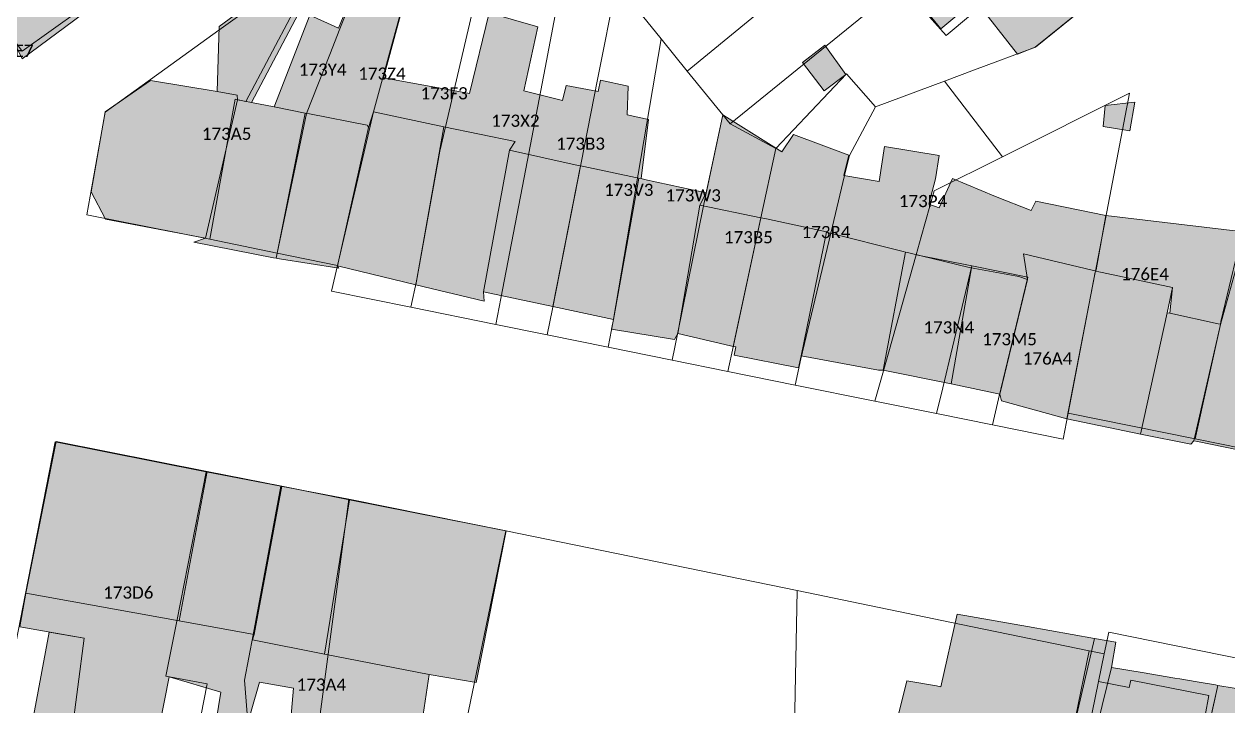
# Model space of a CAD drawing. Header units: metres. Extents: x 113120 to 240396, y 120329 to 242116.
# Drawn here: x 113510.6 to 113589.7, y 121704.6 to 121749.3 of the extents above; entities that cross this region are included whole.
import ezdxf

# ---------------------------------------------------------------- set-up
doc = ezdxf.new("R2010")
doc.units = ezdxf.units.M
doc.header["$LTSCALE"] = 3
for name, color, linetype, lineweight in [('Bpn_CaPa', 78, 'Continuous', 0), ('Bpn_ReBu', 4, 'Continuous', 0), ('Bpt_CaNu', 7, 'Continuous', 0), ('Hachure bâtiment', 11, 'Continuous', 0)]:
    doc.layers.add(name, color=color, linetype=linetype, lineweight=lineweight)
doc.styles.add('Legend', font='')
doc.styles.get('Legend').set_extended_font_data('Calibri')

msp = doc.modelspace()

# ---------------------------------------------------------------- hatches: boundary and pattern name
at = {"layer": 'Hachure bâtiment'}
h = msp.add_hatch(color=256, dxfattribs=at)
h.dxf.hatch_style = 1
h.paths.add_polyline_path([(113566.139, 121769.043), (113566.367, 121768.768), (113565.384, 121767.918), (113568.684, 121764.044), (113571.876, 121760.297), (113574.967, 121756.668), (113578.267, 121759.268), (113579.984, 121756.651), (113576.467, 121753.618), (113579.6, 121749.892), (113577.034, 121747.818), (113575.867, 121747.368), (113573.084, 121750.901), (113570.834, 121749.018), (113568.634, 121751.718), (113569.024, 121752.03), (113572.067, 121754.468), (113569.117, 121758.218), (113563.484, 121753.868), (113561.817, 121755.918), (113566.584, 121759.818), (113567.767, 121759.751), (113566.067, 121761.918), (113562.767, 121759.168), (113561.367, 121759.318), (113560.384, 121760.651), (113563.334, 121763.018), (113564.817, 121763.401), (113562.817, 121765.801), (113555.481, 121760.09), (113554.017, 121762.051), (113560.134, 121766.951), (113555.834, 121772.151), (113556.04, 121772.293), (113556.287, 121772.463), (113557.867, 121773.551), (113560.467, 121775.868)])
h = msp.add_hatch(color=256, dxfattribs=at)
h.dxf.hatch_style = 1
h.paths.add_polyline_path([(113509.684, 121764.168), (113507.834, 121762.801), (113505.526, 121765.843), (113507.584, 121767.184)], flags=16)
h.paths.add_polyline_path([(113504.039, 121763.433), (113506.218, 121760.009), (113515.035, 121750.423), (113510.481, 121747.061), (113509.037, 121750.063), (113505.496, 121754.24), (113503.679, 121756.562), (113501.648, 121759.307), (113500.252, 121761.151)])
h = msp.add_hatch(color=256, dxfattribs=at)
h.dxf.hatch_style = 1
h.paths.add_polyline_path([(113534.217, 121745.801), (113539.867, 121744.768), (113541.167, 121750.068), (113544.367, 121749.151), (113543.434, 121744.951), (113545.984, 121744.318), (113546.217, 121745.301), (113548.317, 121744.918), (113548.484, 121745.651), (113550.284, 121745.251), (113550.217, 121743.368), (113551.634, 121743.068), (113551.138, 121739.186), (113550.989, 121739.219), (113550.769, 121739.265), (113547.383, 121739.979), (113547.163, 121740.025), (113547.016, 121740.058), (113542.507, 121741.063), (113542.861, 121741.624), (113538.194, 121742.598), (113533.559, 121743.566), (113533.231, 121742.543), (113533.145, 121742.692), (113529.365, 121743.436), (113529.074, 121743.494), (113527.033, 121743.896), (113529.384, 121749.918), (113531.267, 121749.068), (113534.502, 121756.95), (113534.584, 121757.151), (113537.901, 121759.41)])
h = msp.add_hatch(color=256, dxfattribs=at)
h.dxf.hatch_style = 1
h.paths.add_polyline_path([(113530.067, 121752.751), (113525.54, 121744.191), (113524.63, 121744.37), (113524.613, 121744.678), (113523.301, 121744.906), (113523.417, 121749.168), (113529.517, 121753.668)])
h = msp.add_hatch(color=256, dxfattribs=at)
h.dxf.hatch_style = 1
h.paths.add_polyline_path([(113564.586, 121746.032), (113563.167, 121744.951), (113561.734, 121746.818), (113562.99, 121747.778), (113563.217, 121747.951)])
h = msp.add_hatch(color=256, dxfattribs=at)
h.dxf.hatch_style = 1
h.paths.add_polyline_path([(113523.301, 121744.906), (113524.613, 121744.678), (113524.63, 121744.37), (113522.522, 121735.281), (113515.962, 121736.53), (113515.01, 121738.331), (113515.948, 121743.564), (113518.92, 121745.629)])
h = msp.add_hatch(color=256, dxfattribs=at)
h.dxf.hatch_style = 1
h.paths.add_polyline_path([(113525.54, 121744.191), (113527.033, 121743.896), (113529.074, 121743.494), (113527.172, 121733.963), (113526.998, 121733.991), (113521.765, 121735.006), (113522.522, 121735.281), (113524.63, 121744.37)])
h = msp.add_hatch(color=256, dxfattribs=at)
h.dxf.hatch_style = 1
h.paths.add_polyline_path([(113583.234, 121742.318), (113581.5, 121742.618), (113581.617, 121744.001), (113583.567, 121744.218)])
h = msp.add_hatch(color=256, dxfattribs=at)
h.dxf.hatch_style = 1
h.paths.add_polyline_path([(113529.365, 121743.436), (113533.145, 121742.692), (113533.231, 121742.543), (113531.199, 121733.458), (113531.285, 121733.309), (113527.394, 121733.928), (113527.172, 121733.963), (113529.074, 121743.494)])
h = msp.add_hatch(color=256, dxfattribs=at)
h.dxf.hatch_style = 1
h.paths.add_polyline_path([(113538.194, 121742.598), (113536.349, 121732.223), (113531.199, 121733.458), (113533.231, 121742.543), (113533.559, 121743.566)])
h = msp.add_hatch(color=256, dxfattribs=at)
h.dxf.hatch_style = 1
h.paths.add_polyline_path([(113557.172, 121742.959), (113560.384, 121740.951), (113561.143, 121742.079), (113564.775, 121740.734), (113564.467, 121739.401), (113566.784, 121739.001), (113567.134, 121741.301), (113570.717, 121740.701), (113570.467, 121739.168), (113570.034, 121737.501), (113570.717, 121737.268), (113571.584, 121739.201), (113574.417, 121738.018), (113576.767, 121737.101), (113577.067, 121737.718), (113581.667, 121736.768), (113581.02, 121733.192), (113581.006, 121733.117), (113580.981, 121733.123), (113580.762, 121733.176), (113576.263, 121734.257), (113576.513, 121732.571), (113575.961, 121732.771), (113573.071, 121733.287), (113572.849, 121733.327), (113572.684, 121733.357), (113568.716, 121734.312), (113568.497, 121734.365), (113568.351, 121734.402), (113563.482, 121735.629), (113563.309, 121735.673), (113563.124, 121735.748), (113559.371, 121736.538), (113559, 121736.615), (113554.994, 121737.448), (113555.412, 121738.245), (113556.517, 121743.368)])
h = msp.add_hatch(color=256, dxfattribs=at)
h.dxf.hatch_style = 1
h.paths.add_polyline_path([(113542.861, 121741.624), (113542.507, 121741.063), (113540.796, 121731.765), (113540.831, 121731.149), (113536.349, 121732.223), (113538.194, 121742.598)])
h = msp.add_hatch(color=256, dxfattribs=at)
h.dxf.hatch_style = 1
h.paths.add_polyline_path([(113547.016, 121740.058), (113547.163, 121740.025), (113545.345, 121730.787), (113540.796, 121731.765), (113542.507, 121741.063)])
h = msp.add_hatch(color=256, dxfattribs=at)
h.dxf.hatch_style = 1
h.paths.add_polyline_path([(113547.383, 121739.979), (113550.769, 121739.265), (113550.989, 121739.219), (113549.32, 121729.933), (113545.345, 121730.787), (113547.163, 121740.025)])
h = msp.add_hatch(color=256, dxfattribs=at)
h.dxf.hatch_style = 1
h.paths.add_polyline_path([(113551.138, 121739.186), (113551.358, 121739.138), (113555.412, 121738.245), (113554.994, 121737.448), (113553.543, 121729.015), (113553.334, 121728.617), (113549.205, 121729.307), (113549.32, 121729.933), (113550.989, 121739.219)])
h = msp.add_hatch(color=256, dxfattribs=at)
h.dxf.hatch_style = 1
h.paths.add_polyline_path([(113559, 121736.615), (113557.186, 121728.174), (113557.008, 121728.215), (113553.543, 121729.015), (113554.994, 121737.448)])
h = msp.add_hatch(color=256, dxfattribs=at)
h.dxf.hatch_style = 1
h.paths.add_polyline_path([(113581.006, 121733.117), (113581.02, 121733.192), (113581.667, 121736.768), (113590.701, 121735.7), (113590.314, 121734.365), (113589.225, 121729.802), (113589.194, 121729.623), (113589.038, 121729.653), (113585.872, 121730.346), (113586.044, 121732.033), (113581.416, 121733.024), (113581.196, 121733.071)])
h = msp.add_hatch(color=256, dxfattribs=at)
h.dxf.hatch_style = 1
h.paths.add_polyline_path([(113559.371, 121736.538), (113563.124, 121735.748), (113563.309, 121735.673), (113561.66, 121727.546), (113561.473, 121726.763), (113557.254, 121727.604), (113557.353, 121728.135), (113557.186, 121728.174), (113559, 121736.615)])
h = msp.add_hatch(color=256, dxfattribs=at)
h.dxf.hatch_style = 1
h.paths.add_polyline_path([(113563.482, 121735.629), (113568.351, 121734.402), (113568.497, 121734.365), (113567.043, 121726.617), (113566.735, 121726.6), (113561.66, 121727.546), (113563.309, 121735.673)])
h = msp.add_hatch(color=256, dxfattribs=at)
h.dxf.hatch_style = 1
h.paths.add_polyline_path([(113568.716, 121734.312), (113572.684, 121733.357), (113572.849, 121733.327), (113571.497, 121725.712), (113567.043, 121726.617), (113568.497, 121734.365)])
h = msp.add_hatch(color=256, dxfattribs=at)
h.dxf.hatch_style = 1
h.paths.add_polyline_path([(113593.118, 121733.486), (113594.903, 121732.927), (113595.112, 121732.861), (113594.338, 121728.645), (113594.284, 121728.407), (113592.527, 121720.887), (113590.359, 121721.379), (113587.681, 121721.923), (113587.443, 121721.972), (113589.145, 121729.403), (113589.194, 121729.623), (113589.225, 121729.802), (113590.314, 121734.365)])
h = msp.add_hatch(color=256, dxfattribs=at)
h.dxf.hatch_style = 1
h.paths.add_polyline_path([(113580.762, 121733.176), (113580.981, 121733.123), (113580.941, 121732.914), (113579.111, 121723.404), (113574.805, 121724.587), (113574.702, 121725.045), (113576.513, 121732.571), (113576.263, 121734.257)])
h = msp.add_hatch(color=256, dxfattribs=at)
h.dxf.hatch_style = 1
h.paths.add_polyline_path([(113573.071, 121733.287), (113575.961, 121732.771), (113576.513, 121732.571), (113574.702, 121725.045), (113571.497, 121725.712), (113572.849, 121733.327)])
h = msp.add_hatch(color=256, dxfattribs=at)
h.dxf.hatch_style = 1
h.paths.add_polyline_path([(113581.006, 121733.117), (113581.196, 121733.071), (113581.416, 121733.024), (113586.044, 121732.033), (113585.699, 121730.379), (113583.95, 121722.416), (113579.111, 121723.404), (113580.941, 121732.914), (113580.981, 121733.123)])
h = msp.add_hatch(color=256, dxfattribs=at)
h.dxf.hatch_style = 1
h.paths.add_polyline_path([(113585.872, 121730.346), (113589.038, 121729.653), (113589.194, 121729.623), (113589.145, 121729.403), (113587.443, 121721.972), (113587.248, 121721.743), (113583.95, 121722.416), (113585.699, 121730.379)])
h = msp.add_hatch(color=256, dxfattribs=at)
h.dxf.hatch_style = 1
h.paths.add_polyline_path([(113522.635, 121719.955), (113520.807, 121710.141), (113510.734, 121711.968), (113512.717, 121721.918)])
h = msp.add_hatch(color=256, dxfattribs=at)
h.dxf.hatch_style = 1
h.paths.add_polyline_path([(113527.543, 121718.983), (113525.717, 121709.251), (113520.807, 121710.141), (113522.635, 121719.955)])
h = msp.add_hatch(color=256, dxfattribs=at)
h.dxf.hatch_style = 1
h.paths.add_polyline_path([(113531.996, 121718.101), (113530.346, 121707.971), (113525.617, 121708.901), (113525.717, 121709.251), (113527.543, 121718.983)])
h = msp.add_hatch(color=256, dxfattribs=at)
h.dxf.hatch_style = 1
h.paths.add_polyline_path([(113542.267, 121716.068), (113540.298, 121706.09), (113537.218, 121706.621), (113530.346, 121707.971), (113531.996, 121718.101)])
h = msp.add_hatch(color=256, dxfattribs=at)
h.dxf.hatch_style = 1
h.paths.add_polyline_path([(113513.717, 121702.618), (113511.049, 121702.939), (113512.267, 121709.416), (113514.567, 121709.018)], flags=16)
h.paths.add_polyline_path([(113520.807, 121710.141), (113525.717, 121709.251), (113525.617, 121708.901), (113530.346, 121707.971), (113537.218, 121706.621), (113536.684, 121703.118), (113530.484, 121704.001), (113529.824, 121699.564), (113527.784, 121699.668), (113528.317, 121705.718), (113526.084, 121706.118), (113524.984, 121702.318), (113523.067, 121702.651), (113523.534, 121705.468), (113520.134, 121706.468), (113518.234, 121696.818), (113514.217, 121697.601), (113514.1, 121696.179), (113508.412, 121697.296), (113509.567, 121703.118), (113513.717, 121702.618), (113514.567, 121709.018), (113510.334, 121709.751), (113510.734, 121711.968)])
h = msp.add_hatch(color=256, dxfattribs=at)
h.dxf.hatch_style = 1
h.paths.add_polyline_path([(113577.58, 121690.68), (113577.346, 121689.251), (113572.551, 121689.877), (113572.83, 121691.277), (113568.432, 121691.83), (113569.817, 121701.065), (113569.766, 121701.075), (113569.185, 121701.191), (113567.428, 121701.54), (113568.598, 121706.205), (113570.538, 121705.875), (113570.832, 121705.825), (113571.901, 121710.593), (113576.519, 121709.773), (113580.917, 121708.991), (113579.828, 121704.291), (113578.804, 121699.869), (113578.727, 121699.291), (113577.624, 121690.952)])
h = msp.add_hatch(color=256, dxfattribs=at)
h.dxf.hatch_style = 1
h.paths.add_polyline_path([(113582.319, 121708.742), (113582.032, 121707.09), (113580.221, 121699.685), (113578.811, 121699.868), (113578.804, 121699.869), (113580.917, 121708.991)])
h = msp.add_hatch(color=256, dxfattribs=at)
h.dxf.hatch_style = 1
h.paths.add_polyline_path([(113584.744, 121688.284), (113577.66, 121689.21), (113577.346, 121689.251), (113577.624, 121690.952), (113578.804, 121699.869), (113580.221, 121699.685), (113582.032, 121707.09), (113584.061, 121706.748), (113586.189, 121706.389), (113586.536, 121706.331), (113587.66, 121706.141), (113588.878, 121705.936), (113589.017, 121705.912), (113587.433, 121698.744), (113587.304, 121698.161)])
h = msp.add_hatch(color=256, dxfattribs=at)
h.dxf.hatch_style = 1
h.paths.add_polyline_path([(113594.264, 121705.028), (113599.514, 121704.142), (113599.031, 121701.082), (113597.89, 121696.07), (113597.2, 121690.064), (113596.316, 121683.109), (113595.721, 121678.434), (113595.193, 121674.28), (113594.711, 121670.489), (113594.252, 121666.875), (113586.516, 121669.183), (113589.887, 121684.78), (113584.321, 121686.226), (113584.744, 121688.284), (113585.602, 121691.595), (113587.304, 121698.161), (113589.017, 121705.912), (113590.091, 121705.731)])

# ---------------------------------------------------------------- linework, layer by layer
at = {"layer": 'Bpn_CaPa'}
for points in [[(113510.491, 121747.55), (113508.69, 121749.949), (113505.365, 121754.381), (113504.866, 121755.045), (113503.564, 121756.78), (113501.411, 121759.65), (113497.882, 121764.353), (113496.862, 121765.711), (113495.879, 121767.021), (113493.529, 121770.154), (113491.468, 121772.9), (113495.118, 121775.65), (113496.668, 121773.417), (113498.347, 121771.211), (113499.474, 121769.73), (113503.562, 121764.358), (113505.627, 121761.644), (113506.413, 121760.611), (113514.287, 121750.264), (113510.491, 121747.55)], [(113578.882, 121766.55), (113565.339, 121755.427), (113554.17, 121746.254), (113552.453, 121748.366), (113551.229, 121749.872), (113562.461, 121758.926), (113566.101, 121761.86), (113576.106, 121769.925), (113578.882, 121766.55)], [(113581.837, 121762.956), (113568.227, 121751.915), (113556.983, 121742.794), (113556.518, 121743.367), (113554.17, 121746.254), (113565.339, 121755.427), (113578.882, 121766.55), (113581.837, 121762.956)], [(113581.837, 121762.956), (113584.486, 121759.731), (113571.179, 121748.595), (113568.227, 121751.915), (113581.837, 121762.956)], [(113537.886, 121759.351), (113541.435, 121761.917), (113542.495, 121760.614), (113537.91, 121740.999), (113536.389, 121732.445), (113536.018, 121730.737), (113530.81, 121731.788), (113531.208, 121733.492), (113533.193, 121741.98), (113533.56, 121743.565), (113534.819, 121748.159), (113535.691, 121751.343), (113537.886, 121759.351)], [(113542.495, 121760.614), (113546.578, 121755.588), (113544.833, 121746.464), (113543.562, 121739.824), (113541.935, 121731.324), (113541.606, 121729.606), (113536.018, 121730.737), (113536.389, 121732.445), (113537.91, 121740.999), (113542.495, 121760.614)], [(113559.98, 121741.17), (113556.983, 121742.794), (113568.227, 121751.915), (113571.179, 121748.595), (113584.486, 121759.731), (113587.377, 121756.188), (113577.035, 121747.817), (113573.03, 121746.323), (113571.077, 121745.595), (113566.535, 121743.9), (113564.635, 121746.067), (113559.98, 121741.17)], [(113537.886, 121759.351), (113535.691, 121751.343), (113534.819, 121748.159), (113533.56, 121743.565), (113533.193, 121741.98), (113531.208, 121733.492), (113527.242, 121734.294), (113529.164, 121743.476), (113529.533, 121744.406), (113530.694, 121747.337), (113531.362, 121749.025), (113532.588, 121752.119), (113534.488, 121756.914), (113537.886, 121759.351)], [(113522.823, 121735.217), (113524.468, 121744.401), (113525.18, 121744.261), (113529.842, 121753.076), (113529.615, 121753.405), (113534.488, 121756.914), (113532.588, 121752.119), (113531.362, 121749.025), (113530.694, 121747.337), (113529.533, 121744.406), (113529.164, 121743.476), (113527.242, 121734.294), (113522.823, 121735.217)], [(113574.885, 121740.626), (113571.077, 121745.595), (113573.03, 121746.323), (113577.035, 121747.817), (113587.377, 121756.188), (113594.262, 121747.845), (113592.59, 121741.821), (113589.204, 121729.616), (113587.531, 121722.109), (113579.187, 121723.795), (113580.966, 121733.056), (113580.977, 121733.117), (113583.22, 121744.793), (113574.885, 121740.626)], [(113549.516, 121751.978), (113548.28, 121745.696), (113546.984, 121739.113), (113545.317, 121730.641), (113544.979, 121728.924), (113541.606, 121729.606), (113541.935, 121731.324), (113543.562, 121739.824), (113544.833, 121746.464), (113546.578, 121755.588), (113547.912, 121753.924), (113549.516, 121751.978)], [(113529.615, 121753.405), (113529.842, 121753.076), (113525.18, 121744.261), (113524.468, 121744.401), (113522.823, 121735.217), (113514.74, 121736.821), (113515.949, 121743.563), (113519.852, 121746.374), (113523.411, 121748.938), (113529.615, 121753.405)], [(113548.97, 121728.117), (113544.979, 121728.924), (113545.317, 121730.641), (113546.984, 121739.113), (113548.28, 121745.696), (113549.516, 121751.978), (113551.229, 121749.872), (113552.453, 121748.366), (113550.747, 121738.33), (113549.303, 121729.835), (113548.97, 121728.117)], [(113548.97, 121728.117), (113549.303, 121729.835), (113550.747, 121738.33), (113552.453, 121748.366), (113554.17, 121746.254), (113556.518, 121743.367), (113555.245, 121737.396), (113553.538, 121728.979), (113553.19, 121727.265), (113548.97, 121728.117)], [(113597.677, 121743.693), (113595.41, 121732.767), (113593.661, 121724.338), (113591.407, 121724.794), (113590.668, 121721.475), (113587.531, 121722.109), (113589.204, 121729.616), (113592.59, 121741.821), (113594.262, 121747.845), (113597.677, 121743.693)], [(113559.98, 121741.17), (113564.635, 121746.067), (113566.535, 121743.9), (113564.818, 121740.717), (113564.501, 121739.394), (113563.594, 121735.601), (113561.627, 121727.344), (113561.255, 121725.634), (113556.833, 121726.528), (113557.201, 121728.239), (113559.001, 121736.615), (113559.98, 121741.17)], [(113574.885, 121740.626), (113570.389, 121738.378), (113569.54, 121735.365), (113569.21, 121734.192), (113566.977, 121726.263), (113566.502, 121724.574), (113561.255, 121725.634), (113561.627, 121727.344), (113563.594, 121735.601), (113564.501, 121739.394), (113564.818, 121740.717), (113566.535, 121743.9), (113571.077, 121745.595), (113574.885, 121740.626)], [(113574.885, 121740.626), (113583.22, 121744.793), (113580.977, 121733.117), (113580.966, 121733.056), (113579.187, 121723.795), (113578.857, 121722.077), (113574.214, 121723.015), (113574.624, 121724.718), (113576.547, 121732.71), (113572.872, 121733.452), (113569.21, 121734.192), (113569.54, 121735.365), (113570.389, 121738.378), (113574.885, 121740.626)], [(113559.98, 121741.17), (113559.001, 121736.615), (113557.201, 121728.239), (113556.833, 121726.528), (113553.19, 121727.265), (113553.538, 121728.979), (113555.245, 121737.396), (113556.518, 121743.367), (113556.983, 121742.794), (113559.98, 121741.17)], [(113566.502, 121724.574), (113566.977, 121726.263), (113569.21, 121734.192), (113572.872, 121733.452), (113570.949, 121725.46), (113570.539, 121723.758), (113566.502, 121724.574)], [(113572.872, 121733.452), (113576.547, 121732.71), (113574.624, 121724.718), (113574.214, 121723.015), (113570.539, 121723.758), (113570.949, 121725.46), (113572.872, 121733.452)], [(113518.92, 121701.358), (113515.968, 121701.893), (113508.982, 121703.16), (113510.702, 121711.941), (113512.651, 121721.897), (113522.569, 121719.934), (113520.645, 121710.138), (113519.931, 121706.505), (113522.637, 121706.014), (113521.626, 121700.867), (113518.92, 121701.358)], [(113517.755, 121695.428), (113518.92, 121701.358), (113521.626, 121700.867), (113522.637, 121706.014), (113519.931, 121706.505), (113520.645, 121710.138), (113522.569, 121719.934), (113527.482, 121718.991), (113525.651, 121709.23), (113525.094, 121706.263), (113527.068, 121681.397), (113521.337, 121690.43), (113519.801, 121692.88), (113517.356, 121693.395), (113517.755, 121695.428)], [(113531.94, 121718.135), (113530.068, 121704.03), (113529.846, 121702.351), (113527.068, 121681.397), (113525.094, 121706.263), (113525.651, 121709.23), (113527.482, 121718.991), (113531.94, 121718.135)], [(113531.94, 121718.135), (113542.266, 121716.067), (113540.176, 121706.008), (113534.824, 121680.262), (113527.068, 121681.397), (113529.846, 121702.351), (113530.068, 121704.03), (113531.94, 121718.135)], [(113577.553, 121654.933), (113576.342, 121654.225), (113576.156, 121654.527), (113540.034, 121669.277), (113535.92, 121666.578), (113532.973, 121672.157), (113534.824, 121680.262), (113540.176, 121706.008), (113542.266, 121716.067), (113561.391, 121712.132), (113560.949, 121689.611), (113567.352, 121688.225), (113566.928, 121685.387), (113576.135, 121683.587), (113577.068, 121688.28), (113577.28, 121689.338), (113581.511, 121688.484), (113584.751, 121687.83), (113584.109, 121684.698), (113578.6, 121656.867), (113579.567, 121656.6), (113577.553, 121654.933)], [(113579.267, 121699.316), (113577.28, 121689.338), (113577.068, 121688.28), (113576.135, 121683.587), (113566.928, 121685.387), (113567.352, 121688.225), (113560.949, 121689.611), (113561.391, 121712.132), (113572.169, 121709.914), (113580.581, 121708.183), (113578.777, 121699.417), (113579.267, 121699.316)], [(113599.77, 121705.762), (113599.54, 121704.282), (113598.628, 121698.411), (113598.018, 121694.485), (113596.222, 121682.924), (113595.384, 121675.33), (113594.494, 121667.264), (113586.642, 121669.091), (113589.332, 121683.453), (113584.109, 121684.698), (113584.751, 121687.83), (113586.886, 121696.47), (113588.196, 121703.922), (113588.429, 121705.248), (113583.298, 121706.253), (113583.197, 121705.763), (113581.185, 121706.157), (113581.56, 121707.982), (113581.855, 121709.413), (113599.77, 121705.762)], [(113579.267, 121699.316), (113578.777, 121699.417), (113580.581, 121708.183), (113581.56, 121707.982), (113581.185, 121706.157), (113579.756, 121699.215), (113579.267, 121699.316)], [(113579.267, 121699.316), (113579.756, 121699.215), (113581.185, 121706.157), (113583.197, 121705.763), (113583.298, 121706.253), (113588.429, 121705.248), (113588.196, 121703.922), (113586.886, 121696.47), (113584.751, 121687.83), (113581.511, 121688.484), (113577.28, 121689.338), (113579.267, 121699.316)]]:
    msp.add_lwpolyline(points, close=True, dxfattribs=at)
at = {"layer": 'Bpn_ReBu'}
for points in [[(113504.039, 121763.433), (113506.218, 121760.009), (113515.035, 121750.423), (113510.481, 121747.061), (113509.037, 121750.063), (113505.496, 121754.24), (113503.679, 121756.562), (113501.648, 121759.307), (113500.252, 121761.151), (113504.039, 121763.433)], [(113530.067, 121752.751), (113525.54, 121744.191), (113524.63, 121744.37), (113524.613, 121744.678), (113523.301, 121744.906), (113523.417, 121749.168), (113529.517, 121753.668), (113530.067, 121752.751)], [(113564.586, 121746.032), (113563.167, 121744.951), (113561.734, 121746.818), (113562.99, 121747.778), (113563.217, 121747.951), (113564.586, 121746.032)], [(113523.301, 121744.906), (113524.613, 121744.678), (113524.63, 121744.37), (113522.522, 121735.281), (113515.962, 121736.53), (113515.01, 121738.331), (113515.948, 121743.564), (113518.92, 121745.629), (113523.301, 121744.906)], [(113525.54, 121744.191), (113527.033, 121743.896), (113529.074, 121743.494), (113527.172, 121733.963), (113526.998, 121733.991), (113521.765, 121735.006), (113522.522, 121735.281), (113524.63, 121744.37), (113525.54, 121744.191)], [(113583.234, 121742.318), (113581.5, 121742.618), (113581.617, 121744.001), (113583.567, 121744.218), (113583.234, 121742.318)], [(113529.365, 121743.436), (113533.145, 121742.692), (113533.231, 121742.543), (113531.199, 121733.458), (113531.285, 121733.309), (113527.394, 121733.928), (113527.172, 121733.963), (113529.074, 121743.494), (113529.365, 121743.436)], [(113538.194, 121742.598), (113536.349, 121732.223), (113531.199, 121733.458), (113533.231, 121742.543), (113533.559, 121743.566), (113538.194, 121742.598)], [(113557.172, 121742.959), (113560.384, 121740.951), (113561.143, 121742.079), (113564.775, 121740.734), (113564.467, 121739.401), (113566.784, 121739.001), (113567.134, 121741.301), (113570.717, 121740.701), (113570.467, 121739.168), (113570.034, 121737.501), (113570.717, 121737.268), (113571.584, 121739.201), (113574.417, 121738.018), (113576.767, 121737.101), (113577.067, 121737.718), (113581.667, 121736.768), (113581.02, 121733.192), (113581.006, 121733.117), (113580.981, 121733.123), (113580.762, 121733.176), (113576.263, 121734.257), (113576.513, 121732.571), (113575.961, 121732.771), (113573.071, 121733.287), (113572.849, 121733.327), (113572.684, 121733.357), (113568.716, 121734.312), (113568.497, 121734.365), (113568.351, 121734.402), (113563.482, 121735.629), (113563.309, 121735.673), (113563.124, 121735.748), (113559.371, 121736.538), (113559, 121736.615), (113554.994, 121737.448), (113555.412, 121738.245), (113556.517, 121743.368), (113557.172, 121742.959)], [(113542.861, 121741.624), (113542.507, 121741.063), (113540.796, 121731.765), (113540.831, 121731.149), (113536.349, 121732.223), (113538.194, 121742.598), (113542.861, 121741.624)], [(113547.016, 121740.058), (113547.163, 121740.025), (113545.345, 121730.787), (113540.796, 121731.765), (113542.507, 121741.063), (113547.016, 121740.058)], [(113547.383, 121739.979), (113550.769, 121739.265), (113550.989, 121739.219), (113549.32, 121729.933), (113545.345, 121730.787), (113547.163, 121740.025), (113547.383, 121739.979)], [(113551.138, 121739.186), (113551.358, 121739.138), (113555.412, 121738.245), (113554.994, 121737.448), (113553.543, 121729.015), (113553.334, 121728.617), (113549.205, 121729.307), (113549.32, 121729.933), (113550.989, 121739.219), (113551.138, 121739.186)], [(113559, 121736.615), (113557.186, 121728.174), (113557.008, 121728.215), (113553.543, 121729.015), (113554.994, 121737.448), (113559, 121736.615)], [(113581.006, 121733.117), (113581.02, 121733.192), (113581.667, 121736.768), (113590.701, 121735.7), (113590.314, 121734.365), (113589.225, 121729.802), (113589.194, 121729.623), (113589.038, 121729.653), (113585.872, 121730.346), (113586.044, 121732.033), (113581.416, 121733.024), (113581.196, 121733.071), (113581.006, 121733.117)], [(113559.371, 121736.538), (113563.124, 121735.748), (113563.309, 121735.673), (113561.66, 121727.546), (113561.473, 121726.763), (113557.254, 121727.604), (113557.353, 121728.135), (113557.186, 121728.174), (113559, 121736.615), (113559.371, 121736.538)], [(113563.482, 121735.629), (113568.351, 121734.402), (113568.497, 121734.365), (113567.043, 121726.617), (113566.735, 121726.6), (113561.66, 121727.546), (113563.309, 121735.673), (113563.482, 121735.629)], [(113568.716, 121734.312), (113572.684, 121733.357), (113572.849, 121733.327), (113571.497, 121725.712), (113567.043, 121726.617), (113568.497, 121734.365), (113568.716, 121734.312)], [(113593.118, 121733.486), (113594.903, 121732.927), (113595.112, 121732.861), (113594.338, 121728.645), (113594.284, 121728.407), (113592.527, 121720.887), (113590.359, 121721.379), (113587.681, 121721.923), (113587.443, 121721.972), (113589.145, 121729.403), (113589.194, 121729.623), (113589.225, 121729.802), (113590.314, 121734.365), (113593.118, 121733.486)], [(113580.762, 121733.176), (113580.981, 121733.123), (113580.941, 121732.914), (113579.111, 121723.404), (113574.805, 121724.587), (113574.702, 121725.045), (113576.513, 121732.571), (113576.263, 121734.257), (113580.762, 121733.176)], [(113573.071, 121733.287), (113575.961, 121732.771), (113576.513, 121732.571), (113574.702, 121725.045), (113571.497, 121725.712), (113572.849, 121733.327), (113573.071, 121733.287)], [(113581.006, 121733.117), (113581.196, 121733.071), (113581.416, 121733.024), (113586.044, 121732.033), (113585.699, 121730.379), (113583.95, 121722.416), (113579.111, 121723.404), (113580.941, 121732.914), (113580.981, 121733.123), (113581.006, 121733.117)], [(113585.872, 121730.346), (113589.038, 121729.653), (113589.194, 121729.623), (113589.145, 121729.403), (113587.443, 121721.972), (113587.248, 121721.743), (113583.95, 121722.416), (113585.699, 121730.379), (113585.872, 121730.346)], [(113522.635, 121719.955), (113520.807, 121710.141), (113510.734, 121711.968), (113512.717, 121721.918), (113522.635, 121719.955)], [(113527.543, 121718.983), (113525.717, 121709.251), (113520.807, 121710.141), (113522.635, 121719.955), (113527.543, 121718.983)], [(113531.996, 121718.101), (113530.346, 121707.971), (113525.617, 121708.901), (113525.717, 121709.251), (113527.543, 121718.983), (113531.996, 121718.101)], [(113542.267, 121716.068), (113540.298, 121706.09), (113537.218, 121706.621), (113530.346, 121707.971), (113531.996, 121718.101), (113542.267, 121716.068)], [(113577.58, 121690.68), (113577.346, 121689.251), (113572.551, 121689.877), (113572.83, 121691.277), (113568.432, 121691.83), (113569.817, 121701.065), (113569.766, 121701.075), (113569.185, 121701.191), (113567.428, 121701.54), (113568.598, 121706.205), (113570.538, 121705.875), (113570.832, 121705.825), (113571.901, 121710.593), (113576.519, 121709.773), (113580.917, 121708.991), (113579.828, 121704.291), (113578.804, 121699.869), (113578.727, 121699.291), (113577.624, 121690.952), (113577.58, 121690.68)], [(113513.717, 121702.618), (113511.049, 121702.939), (113512.267, 121709.416), (113514.567, 121709.018), (113513.717, 121702.618)], [(113582.319, 121708.742), (113582.032, 121707.09), (113580.221, 121699.685), (113578.811, 121699.868), (113578.804, 121699.869), (113580.917, 121708.991), (113582.319, 121708.742)], [(113584.744, 121688.284), (113577.66, 121689.21), (113577.346, 121689.251), (113577.624, 121690.952), (113578.804, 121699.869), (113580.221, 121699.685), (113582.032, 121707.09), (113584.061, 121706.748), (113586.189, 121706.389), (113586.536, 121706.331), (113587.66, 121706.141), (113588.878, 121705.936), (113589.017, 121705.912), (113587.433, 121698.744), (113587.304, 121698.161), (113584.744, 121688.284)], [(113594.264, 121705.028), (113599.514, 121704.142), (113599.031, 121701.082), (113597.89, 121696.07), (113597.2, 121690.064), (113596.316, 121683.109), (113595.721, 121678.434), (113595.193, 121674.28), (113594.711, 121670.489), (113594.252, 121666.875), (113586.516, 121669.183), (113589.887, 121684.78), (113584.321, 121686.226), (113584.744, 121688.284), (113585.602, 121691.595), (113587.304, 121698.161), (113589.017, 121705.912), (113590.091, 121705.731), (113594.264, 121705.028)]]:
    msp.add_lwpolyline(points, close=True, dxfattribs=at)
for points in [[(113537.901, 121759.41), (113534.217, 121745.801), (113534.217, 121745.801), (113539.867, 121744.768), (113541.167, 121750.068), (113544.367, 121749.151), (113543.434, 121744.951), (113545.984, 121744.318), (113546.217, 121745.301), (113548.317, 121744.918), (113548.484, 121745.651), (113550.284, 121745.251), (113550.217, 121743.368), (113551.634, 121743.068), (113551.138, 121739.186), (113550.989, 121739.219), (113550.769, 121739.265), (113547.383, 121739.979), (113547.163, 121740.025), (113547.016, 121740.058), (113542.507, 121741.063), (113542.861, 121741.624), (113538.194, 121742.598), (113533.559, 121743.566), (113533.231, 121742.543), (113533.145, 121742.692), (113529.365, 121743.436), (113529.074, 121743.494), (113527.033, 121743.896), (113529.384, 121749.918), (113531.267, 121749.068), (113534.502, 121756.95)], [(113579.6, 121749.892), (113577.034, 121747.818), (113575.867, 121747.368), (113573.084, 121750.901), (113570.834, 121749.018), (113568.634, 121751.718)], [(113513.717, 121702.618), (113514.567, 121709.018), (113510.334, 121709.751), (113510.734, 121711.968), (113520.807, 121710.141), (113520.807, 121710.141), (113525.717, 121709.251), (113525.617, 121708.901), (113530.346, 121707.971), (113537.218, 121706.621), (113536.684, 121703.118)], [(113523.067, 121702.651), (113523.534, 121705.468), (113520.134, 121706.468), (113518.234, 121696.818)], [(113527.784, 121699.668), (113528.317, 121705.718), (113526.084, 121706.118), (113524.984, 121702.318)]]:
    msp.add_lwpolyline(points, dxfattribs=at)

# ---------------------------------------------------------------- texts
at = {"layer": 'Bpt_CaNu', "char_height": 0.8, "attachment_point": 7, "style": 'Legend'}
for s, insert in [('1393E7', (113507.462, 121747.175)), ('173Y4', (113528.655, 121745.938)), ('173Z4', (113532.564, 121745.675)), ('173F3', (113536.652, 121744.383)), ('173X2', (113541.298, 121742.584)), ('173A5', (113522.291, 121741.727)), ('173B3', (113545.561, 121741.077)), ('173V3', (113548.716, 121738.044)), ('173W3', (113552.744, 121737.681)), ('173P4', (113568.071, 121737.308)), ('173R4', (113561.684, 121735.271)), ('173B5', (113556.585, 121734.931)), ('176E4', (113582.668, 121732.508)), ('173N4', (113569.687, 121729.013)), ('173M5', (113573.543, 121728.234)), ('176A4', (113576.214, 121726.968)), ('173D6', (113515.81, 121711.597)), ('173A4', (113528.516, 121705.552))]:
    msp.add_mtext(s, dxfattribs=dict(at, insert=insert))

doc.saveas('drawing.dxf')
